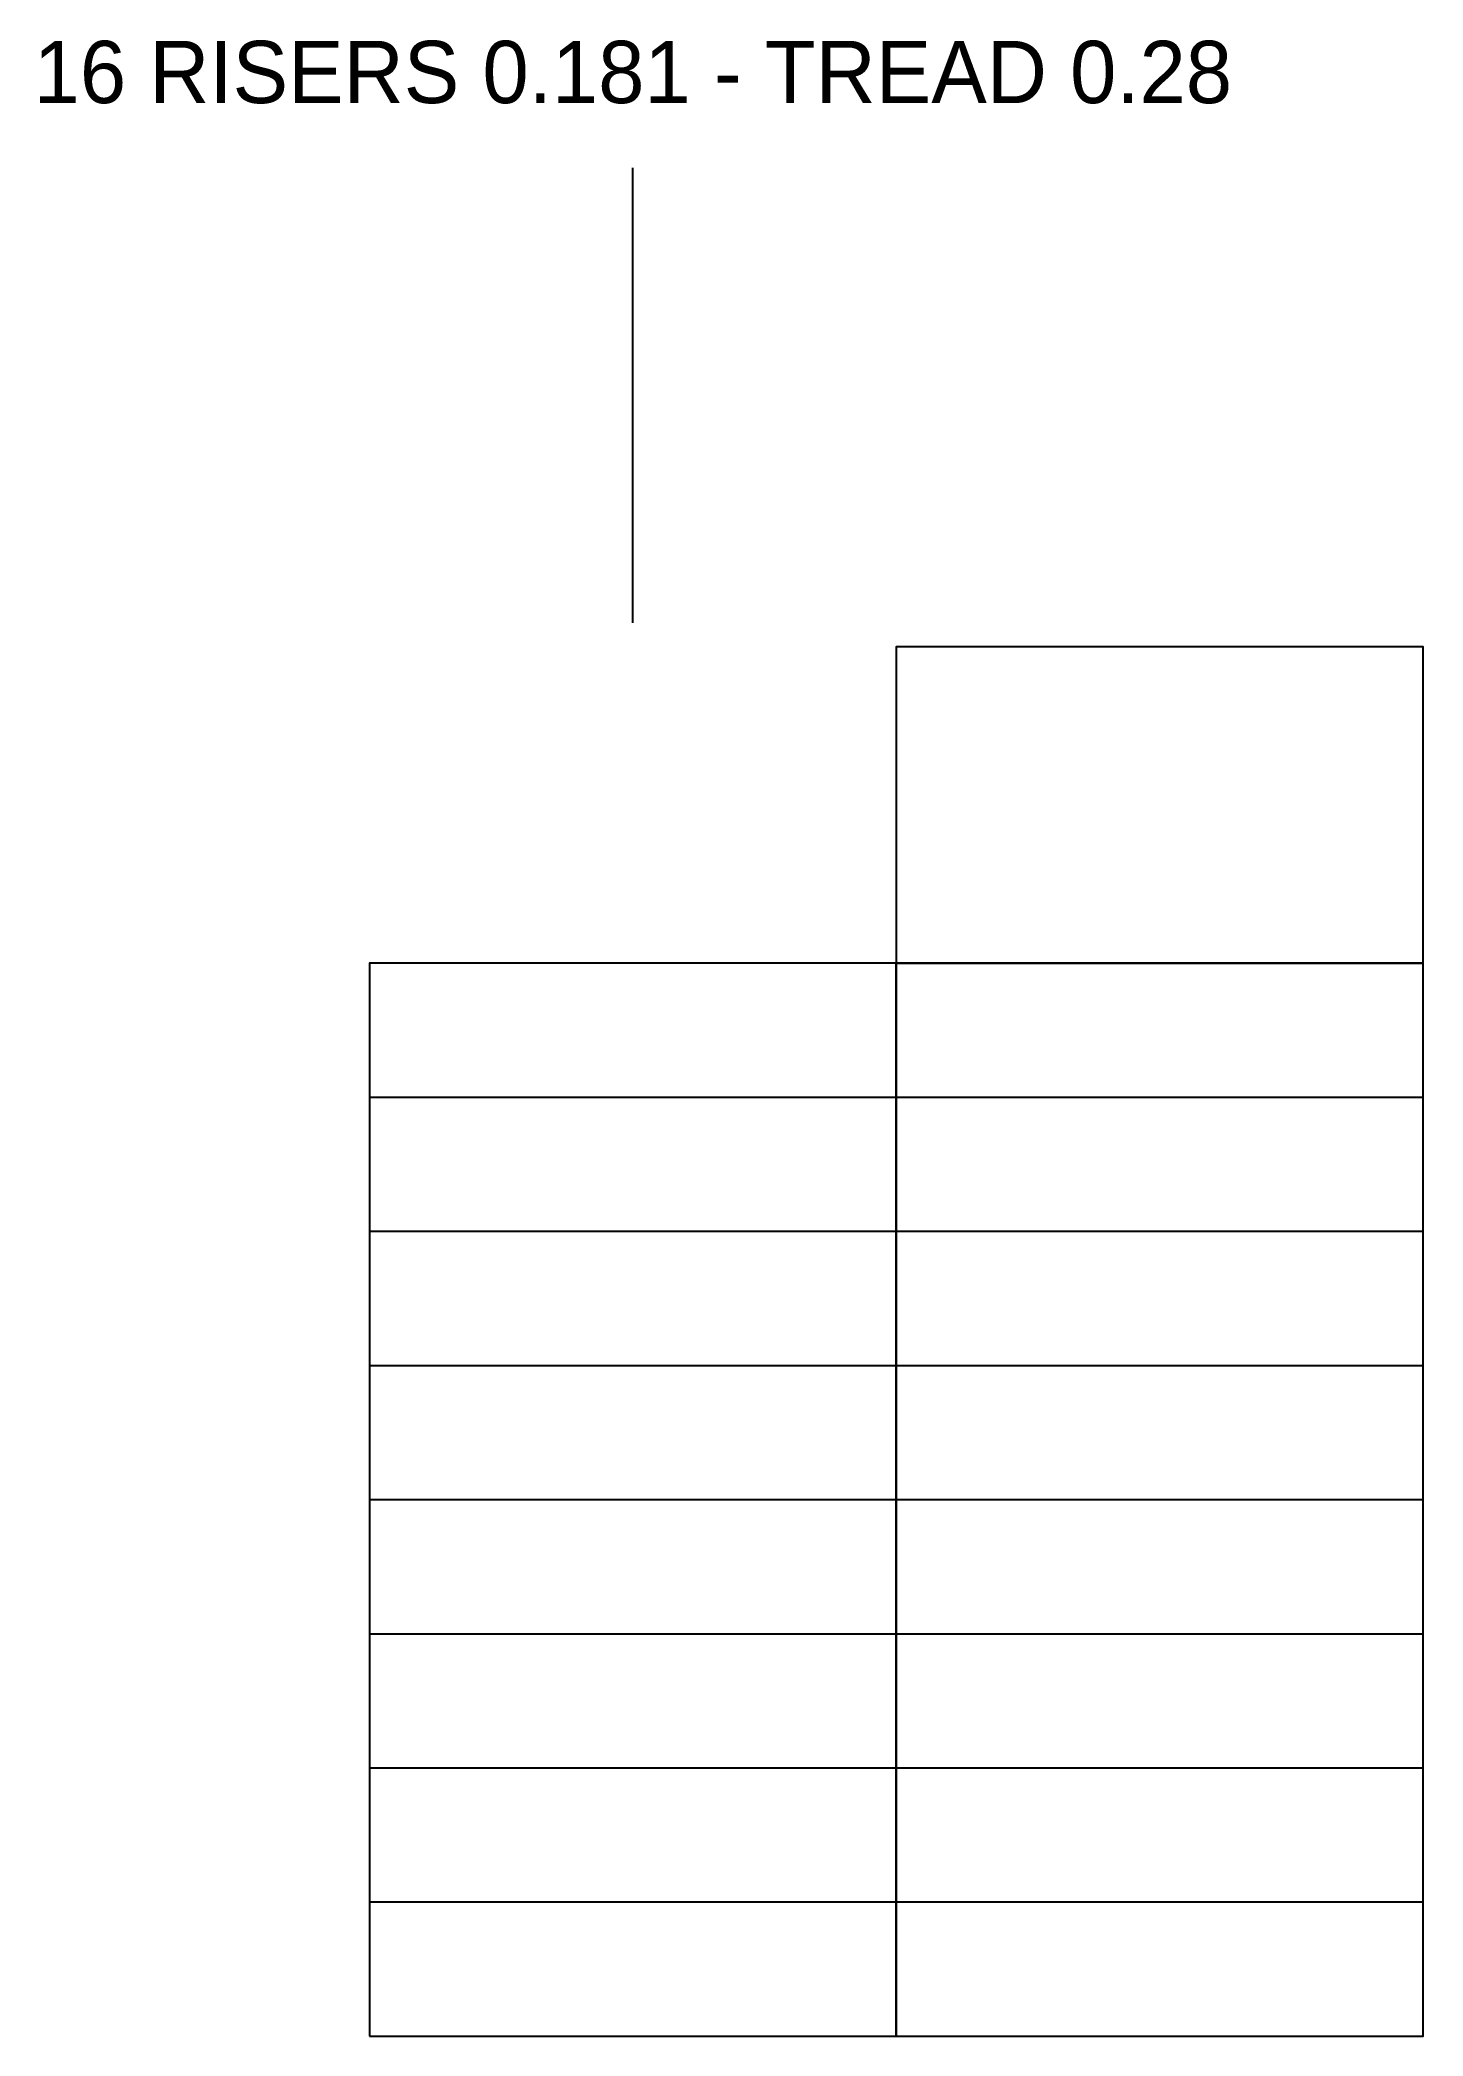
# Model space of a CAD drawing. Header units: metres. Extents: x -0.69 to 2.2, y 0 to 4.17.
import ezdxf
from ezdxf.enums import TextEntityAlignment as Align

# ---------------------------------------------------------------- set-up
doc = ezdxf.new("R2010")
doc.units = ezdxf.units.M

msp = doc.modelspace()

# ---------------------------------------------------------------- linework, layer by layer
for p, q in [((0.55, 3.45), (0.55, 3.9)), ((0.55, 2.95), (0.55, 3.45)), ((0, 1.96), (1.1, 1.96)), ((1.1, 1.96), (2.2, 1.96)), ((0, 1.68), (1.1, 1.68)), ((1.1, 1.68), (2.2, 1.68)), ((0, 1.4), (1.1, 1.4)), ((1.1, 1.4), (2.2, 1.4)), ((0, 1.12), (1.1, 1.12)), ((1.1, 1.12), (2.2, 1.12)), ((0, 0.84), (1.1, 0.84)), ((1.1, 0.84), (2.2, 0.84)), ((0, 0.56), (1.1, 0.56)), ((1.1, 0.56), (2.2, 0.56)), ((0, 0.28), (1.1, 0.28)), ((1.1, 0.28), (2.2, 0.28))]:
    msp.add_line(p, q)
for points in [[(1.1, 2.24), (2.2, 2.24), (2.2, 2.9), (1.1, 2.9)], [(0, 0), (1.1, 0), (1.1, 2.24), (0, 2.24)], [(1.1, 0), (2.2, 0), (2.2, 2.24), (1.1, 2.24)]]:
    msp.add_lwpolyline(points, close=True)

# ---------------------------------------------------------------- texts
msp.add_text('16 RISERS 0.181 - TREAD 0.28', height=0.13).set_placement((0.55, 4.1), align=Align.MIDDLE_CENTER)

doc.saveas('drawing.dxf')
